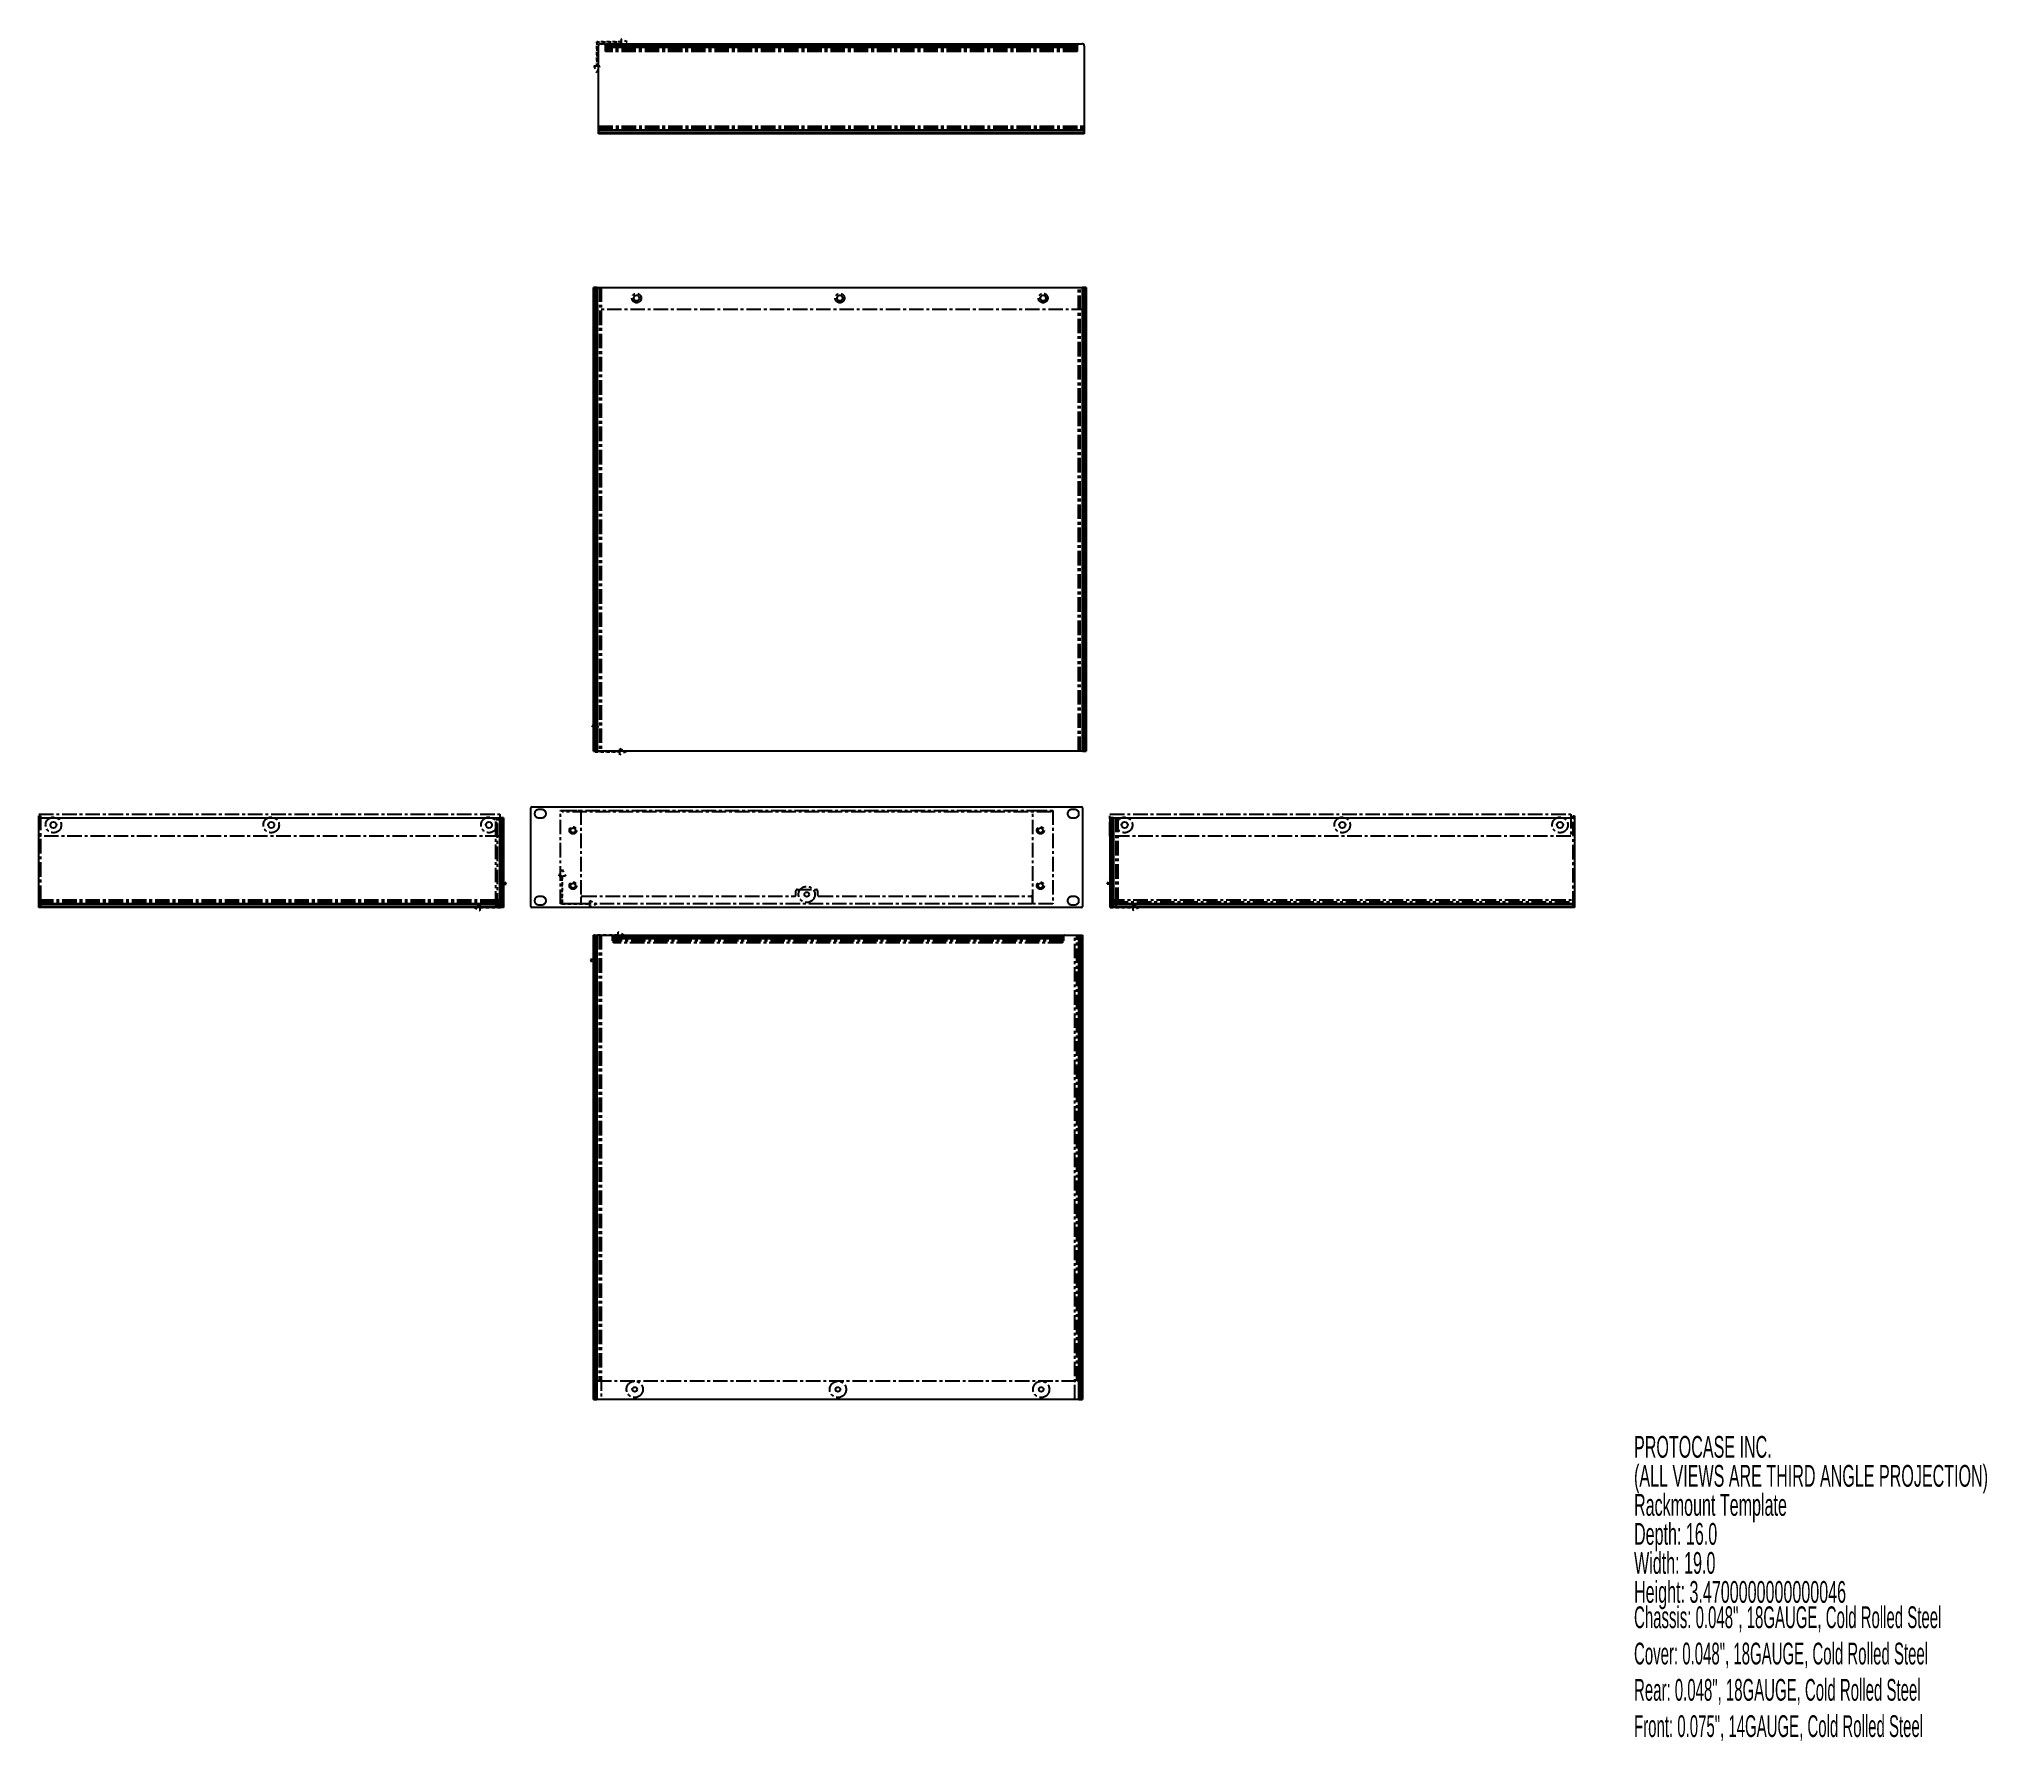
# Model space of a CAD drawing. Header units: inches. Extents: x -36 to 31.2, y -28.7 to 29.9.
import ezdxf

# ---------------------------------------------------------------- set-up
doc = ezdxf.new("R2010")
doc.units = ezdxf.units.IN
doc.header["$MEASUREMENT"] = 0
doc.linetypes.add('CENTERX2', pattern=[0.8, 0.5, -0.1, 0.1, -0.1])
doc.linetypes.add('HIDDEN', pattern=[0.075, 0.05, -0.025])
for name, color, linetype in [('EXCLUSIONS', 179, 'Continuous'), ('INNEROUTLINES', 179, 'Continuous'), ('OUTEROUTLINES', 179, 'Continuous'), ('SLD-0', 179, 'Continuous')]:
    doc.layers.add(name, color=color, linetype=linetype)
doc.styles.add('SLDTEXTSTYLE0', font='TXT', dxfattribs={"width": 0.552632})
doc.styles.add('SLDTEXTSTYLE1', font='TXT', dxfattribs={"width": 0.514254})

# ---------------------------------------------------------------- blocks, each defined once
blk = doc.blocks.new('SW_NOTE_0_1')
at = {"layer": 'SLD-0', "color": 0, "insert": (0, 0.967), "char_height": 0.75, "attachment_point": 1, "style": 'SLDTEXTSTYLE0'}
blk.add_mtext('PROTOCASE INC.', dxfattribs=at)
blk = doc.blocks.new('SW_NOTE_0_2')
at = {"layer": 'SLD-0', "color": 0, "insert": (0, 0.967), "char_height": 0.75, "attachment_point": 1, "style": 'SLDTEXTSTYLE0'}
blk.add_mtext('(ALL VIEWS ARE THIRD ANGLE PROJECTION)', dxfattribs=at)
blk = doc.blocks.new('SW_NOTE_0_3')
at = {"layer": 'SLD-0', "color": 0, "insert": (0, 0.967), "char_height": 0.75, "attachment_point": 1, "style": 'SLDTEXTSTYLE0'}
blk.add_mtext('Rackmount Template', dxfattribs=at)
blk = doc.blocks.new('SW_NOTE_0_4')
at = {"layer": 'SLD-0', "color": 0, "insert": (0, 0.967), "char_height": 0.75, "attachment_point": 1, "style": 'SLDTEXTSTYLE0'}
blk.add_mtext('Depth: 16.0', dxfattribs=at)
blk = doc.blocks.new('SW_NOTE_0_5')
at = {"layer": 'SLD-0', "color": 0, "insert": (0, 0.967), "char_height": 0.75, "attachment_point": 1, "style": 'SLDTEXTSTYLE0'}
blk.add_mtext('Width: 19.0', dxfattribs=at)
blk = doc.blocks.new('SW_NOTE_0_6')
at = {"layer": 'SLD-0', "color": 0, "insert": (0, 0.967), "char_height": 0.75, "attachment_point": 1, "style": 'SLDTEXTSTYLE0'}
blk.add_mtext('Height: 3.4700000000000046', dxfattribs=at)
blk = doc.blocks.new('SW_NOTE_0_7')
at = {"layer": 'SLD-0', "color": 0, "insert": (0, 0.967), "char_height": 0.75, "attachment_point": 1, "style": 'SLDTEXTSTYLE1'}
blk.add_mtext('Chassis: 0.048", 18GAUGE, Cold Rolled Steel\\PCover: 0.048", 18GAUGE, Cold Rolled Steel\\PRear: 0.048", 18GAUGE, Cold Rolled Steel\\PFront: 0.075", 14GAUGE, Cold Rolled Steel\\P', dxfattribs=at)
blk = doc.blocks.new('SW_NOTE_0')
at = {"layer": 'SLD-0', "color": 179}
for name, p in [('SW_NOTE_0_1', (0, -0.175)), ('SW_NOTE_0_2', (0, -1.175)), ('SW_NOTE_0_3', (0, -2.175)), ('SW_NOTE_0_4', (0, -3.175)), ('SW_NOTE_0_5', (0, -4.175)), ('SW_NOTE_0_6', (0, -5.175)), ('SW_NOTE_0_7', (0, -6.048))]:
    blk.add_blockref(name, p, dxfattribs=at)

msp = doc.modelspace()

# ---------------------------------------------------------------- linework, layer by layer
at = {"layer": 'Exclusions', "linetype": 'CENTERX2'}
for p, q in [((-16.435, 29.766), (-0.183, 29.766)), ((-16.435, 29.566), (-16.435, 29.766)), ((-16.435, 29.501), (-16.435, 29.766)), ((-16.435, 29.766), (-0.183, 29.766)), ((-0.183, 29.566), (-16.435, 29.566)), ((-0.183, 29.766), (-0.183, 29.566)), ((-0.183, 29.766), (-0.183, 29.501)), ((-0.183, 29.501), (-16.435, 29.501)), ((-16.676, 26.927), (0.058, 26.927)), ((-16.676, 26.662), (-16.676, 26.927)), ((-16.676, 26.862), (0.058, 26.862)), ((-16.676, 26.662), (-16.676, 26.862)), ((0.058, 26.927), (0.058, 26.662)), ((0.058, 26.862), (0.058, 26.662)), ((0.058, 26.662), (-16.676, 26.662)), ((0.058, 26.662), (-16.676, 26.662)), ((-16.843, 5.39), (-16.843, 21.37)), ((-16.843, 21.37), (-16.643, 21.37)), ((-16.843, 20.605), (-16.843, 21.37)), ((-16.843, 21.37), (0.123, 21.37)), ((-16.843, 5.39), (-16.843, 21.37)), ((-16.843, 21.37), (-16.578, 21.37)), ((-16.643, 21.37), (-16.643, 5.39)), ((-16.578, 21.37), (-16.578, 5.39)), ((-0.142, 5.39), (-0.142, 21.37)), ((-0.142, 21.37), (0.123, 21.37)), ((-0.077, 5.39), (-0.077, 21.37)), ((-0.077, 21.37), (0.123, 21.37)), ((0.123, 21.37), (0.123, 5.39)), ((0.123, 21.37), (0.123, 20.605)), ((0.123, 21.37), (0.123, 5.39)), ((0.123, 20.605), (-16.843, 20.605)), ((-16.643, 5.39), (-16.843, 5.39)), ((-16.578, 5.39), (-16.843, 5.39)), ((0.123, 5.39), (-0.142, 5.39)), ((0.123, 5.39), (-0.077, 5.39)), ((-18.618, 3.374), (-18.739, 3.374)), ((-0.261, 3.374), (-0.382, 3.374)), ((-35.95, 2.455), (-35.95, 3.22)), ((-35.95, 3.22), (-20.073, 3.22)), ((-35.95, 0.058), (-35.95, 3.162)), ((-35.95, 3.162), (-35.902, 3.162)), ((-35.902, 3.162), (-35.902, 0.058)), ((-20.215, 0.068), (-20.215, 3.038)), ((-20.215, 3.038), (-19.95, 3.038)), ((-20.15, 0), (-20.15, 3.093)), ((-20.15, 3.093), (-19.95, 3.093)), ((-20.073, 3.22), (-20.073, 2.455)), ((-19.95, 3.093), (-19.95, 0)), ((-19.95, 3.038), (-19.95, 0.068)), ((-18.739, 3.094), (-18.618, 3.094)), ((-17.983, 0.125), (-17.983, 3.345)), ((-17.983, 3.345), (-17.283, 3.345)), ((-17.925, 3.297), (-17.925, 3.345)), ((-17.925, 3.345), (-1.075, 3.345)), ((-1.075, 3.297), (-17.925, 3.297)), ((-17.283, 3.345), (-17.283, 0.125)), ((-1.717, 0.125), (-1.717, 3.345)), ((-1.717, 3.345), (-1.017, 3.345)), ((-1.075, 3.345), (-1.075, 3.297)), ((-1.017, 3.345), (-1.017, 0.125)), ((-0.382, 3.094), (-0.261, 3.094)), ((0.946, 2.455), (0.946, 3.22)), ((0.946, 3.22), (16.823, 3.22)), ((0.95, 0), (0.95, 3.093)), ((0.95, 3.093), (1.15, 3.093)), ((0.95, 0.123), (0.95, 3.093)), ((0.95, 3.093), (1.215, 3.093)), ((1.15, 3.093), (1.15, 0)), ((1.215, 3.093), (1.215, 0.123)), ((16.823, 3.22), (16.823, 2.455)), ((16.902, 0.058), (16.902, 3.162)), ((16.902, 3.162), (16.95, 3.162)), ((16.95, 3.162), (16.95, 0.058)), ((-20.073, 2.455), (-35.95, 2.455)), ((16.823, 2.455), (0.946, 2.455)), ((-35.95, 0), (-35.95, 0.265)), ((-35.95, 0.265), (-19.95, 0.265)), ((-35.95, 0), (-35.95, 0.2)), ((-35.95, 0.2), (-20.073, 0.2)), ((-35.902, 0.058), (-35.95, 0.058)), ((-20.073, 0), (-35.95, 0)), ((-19.95, 0), (-35.95, 0)), ((-19.95, 0.068), (-20.215, 0.068)), ((-19.95, 0), (-20.15, 0)), ((-20.073, 0.2), (-20.073, 0)), ((-19.95, 0.265), (-19.95, 0)), ((-18.618, 0.376), (-18.739, 0.376)), ((-18.739, 0.096), (-18.618, 0.096)), ((-17.283, 0.125), (-17.983, 0.125)), ((-17.271, 0.125), (-17.271, 0.35)), ((-1.729, 0.125), (-17.271, 0.125)), ((-17.231, 0.39), (-9.915, 0.39)), ((-9.875, 0.43), (-9.875, 0.58)), ((-9.835, 0.62), (-9.165, 0.62)), ((-9.125, 0.58), (-9.125, 0.43)), ((-9.085, 0.39), (-1.769, 0.39)), ((-1.729, 0.35), (-1.729, 0.125)), ((-1.017, 0.125), (-1.717, 0.125)), ((-0.261, 0.376), (-0.382, 0.376)), ((-0.382, 0.096), (-0.261, 0.096)), ((0.95, 0), (0.95, 0.265)), ((0.95, 0.265), (16.95, 0.265)), ((1.215, 0.123), (0.95, 0.123)), ((1.15, 0), (0.95, 0)), ((16.95, 0), (0.95, 0)), ((1.073, 0), (1.073, 0.2)), ((1.073, 0.2), (16.95, 0.2)), ((16.95, 0), (1.073, 0)), ((16.95, 0.058), (16.902, 0.058)), ((16.95, 0.265), (16.95, 0)), ((16.95, 0.2), (16.95, 0)), ((-16.85, -0.95), (-16.65, -0.95)), ((-16.85, -16.308), (-16.85, -0.95)), ((-16.85, -16.95), (-16.85, -0.95)), ((-16.85, -0.95), (-16.585, -0.95)), ((-16.65, -0.95), (-16.65, -16.308)), ((-16.585, -0.95), (-16.585, -16.95)), ((-16.196, -0.95), (-0.654, -0.95)), ((-16.196, -1.15), (-16.196, -0.95)), ((-0.654, -1.15), (-16.196, -1.15)), ((-16.158, -1.215), (-16.158, -0.95)), ((-16.158, -0.95), (-0.692, -0.95)), ((-0.692, -1.215), (-16.158, -1.215)), ((-0.692, -0.95), (-0.692, -1.215)), ((-0.654, -0.95), (-0.654, -1.15)), ((-0.265, -16.95), (-0.265, -0.95)), ((-0.265, -0.95), (0, -0.95)), ((-0.2, -0.95), (0, -0.95)), ((-0.2, -16.308), (-0.2, -0.95)), ((0, -0.95), (0, -16.308)), ((0, -0.95), (0, -16.95)), ((-16.65, -16.308), (-16.85, -16.308)), ((-16.727, -16.308), (-0.123, -16.308)), ((-16.727, -16.95), (-16.727, -16.308)), ((0, -16.308), (-0.2, -16.308)), ((-0.123, -16.308), (-0.123, -16.95)), ((-16.585, -16.95), (-16.85, -16.95)), ((-0.123, -16.95), (-16.727, -16.95)), ((0, -16.95), (-0.265, -16.95))]:
    msp.add_line(p, q, dxfattribs=at)
for centre, radius in [((-15.362, 20.999), 0.161), ((-8.36, 20.999), 0.161), ((-1.358, 20.999), 0.161), ((-35.45, 2.844), 0.27), ((-27.95, 2.844), 0.27), ((-20.45, 2.844), 0.27), ((-17.553, 2.659), 0.125), ((-17.553, 2.659), 0.125), ((-1.447, 2.659), 0.125), ((-1.447, 2.659), 0.125), ((1.45, 2.844), 0.27), ((8.95, 2.844), 0.27), ((16.45, 2.844), 0.27), ((-17.553, 0.753), 0.125), ((-17.553, 0.753), 0.125), ((-9.5, 0.45), 0.281), ((-1.447, 0.753), 0.125), ((-1.447, 0.753), 0.125), ((-15.427, -16.604), 0.281), ((-8.425, -16.604), 0.281), ((-1.423, -16.604), 0.281)]:
    msp.add_circle(centre, radius, dxfattribs=at)
for centre, radius, start, end in [((-18.739, 3.234), 0.14, 90, -90), ((-18.618, 3.234), 0.14, -90, 90), ((-0.382, 3.234), 0.14, 90, -90), ((-0.261, 3.234), 0.14, -90, 90), ((-18.739, 0.236), 0.14, 90, -90), ((-18.618, 0.236), 0.14, -90, 90), ((-17.231, 0.35), 0.04, 90, -180), ((-9.915, 0.43), 0.04, -90, 0), ((-9.835, 0.58), 0.04, 90, -180), ((-9.165, 0.58), 0.04, 0, 90), ((-9.085, 0.43), 0.04, 180, -90), ((-1.769, 0.35), 0.04, 0, 90), ((-0.382, 0.236), 0.14, 90, -90), ((-0.261, 0.236), 0.14, -90, 90)]:
    msp.add_arc(centre, radius, start, end, dxfattribs=at)
at = {"layer": 'InnerOutlines', "linetype": 'HIDDEN'}
for p, q in [((-16.734, 29.824), (-16.734, 28.987)), ((-16.734, 28.987), (-16.734, 29.824)), ((-16.734, 29.824), (-15.897, 29.824)), ((-15.897, 29.824), (-16.734, 29.824)), ((-15.688, 29.824), (-15.897, 29.929)), ((-15.897, 29.929), (-15.897, 29.824)), ((-15.897, 29.824), (-15.897, 29.719)), ((-15.897, 29.719), (-15.688, 29.824)), ((-16.734, 28.987), (-16.839, 28.987)), ((-16.839, 28.987), (-16.734, 28.778)), ((-16.734, 28.778), (-16.629, 28.987)), ((-16.629, 28.987), (-16.734, 28.987)), ((-16.891, 6.218), (-16.785, 6.43)), ((-16.785, 6.218), (-16.891, 6.218)), ((-16.785, 6.43), (-16.679, 6.218)), ((-16.785, 5.37), (-16.785, 6.218)), ((-16.679, 6.218), (-16.785, 6.218)), ((-16.785, 6.218), (-16.785, 5.37)), ((-16.785, 5.37), (-15.937, 5.37)), ((-15.937, 5.37), (-16.785, 5.37)), ((-15.937, 5.37), (-15.937, 5.476)), ((-15.937, 5.476), (-15.725, 5.37)), ((-15.725, 5.37), (-15.937, 5.264)), ((-15.937, 5.264), (-15.937, 5.37)), ((-19.95, 1), (-20.05, 0.8)), ((-20.05, 0.8), (-19.95, 0.8)), ((-19.85, 0.8), (-19.95, 1)), ((-19.95, 0), (-19.95, 0.8)), ((-19.95, 0.8), (-19.85, 0.8)), ((-19.95, 0.8), (-19.95, 0)), ((-18.044, 1.075), (-17.925, 1.313)), ((-17.925, 1.075), (-18.044, 1.075)), ((-17.925, 1.313), (-17.806, 1.075)), ((-17.925, 0.125), (-17.925, 1.075)), ((-17.806, 1.075), (-17.925, 1.075)), ((-17.925, 1.075), (-17.925, 0.125)), ((0.85, 0.8), (0.95, 1)), ((0.95, 0.8), (0.85, 0.8)), ((0.95, 1), (1.05, 0.8)), ((0.95, 0), (0.95, 0.8)), ((1.05, 0.8), (0.95, 0.8)), ((0.95, 0.8), (0.95, 0)), ((-20.75, 0.1), (-20.95, 0)), ((-20.95, 0), (-20.75, -0.1)), ((-20.75, 0), (-20.75, 0.1)), ((-19.95, 0), (-20.75, 0)), ((-20.75, -0.1), (-20.75, 0)), ((-20.75, 0), (-19.95, 0)), ((-17.925, 0.125), (-16.975, 0.125)), ((-16.975, 0.125), (-17.925, 0.125)), ((-16.975, 0.125), (-16.975, 0.244)), ((-16.975, 0.244), (-16.737, 0.125)), ((-16.737, 0.125), (-16.975, 0.006)), ((-16.975, 0.006), (-16.975, 0.125)), ((0.95, 0), (1.75, 0)), ((1.75, 0), (0.95, 0)), ((1.75, 0), (1.75, 0.1)), ((1.75, 0.1), (1.95, 0)), ((1.95, 0), (1.75, -0.1)), ((1.75, -0.1), (1.75, 0)), ((-16.85, -0.95), (-16.85, -1.792)), ((-16.85, -1.792), (-16.85, -0.95)), ((-16.85, -0.95), (-16.008, -0.95)), ((-16.008, -0.95), (-16.85, -0.95)), ((-15.797, -0.95), (-16.008, -0.845)), ((-16.008, -0.845), (-16.008, -0.95)), ((-16.008, -0.95), (-16.008, -1.055)), ((-16.008, -1.055), (-15.797, -0.95)), ((-16.85, -1.792), (-16.955, -1.792)), ((-16.955, -1.792), (-16.85, -2.003)), ((-16.85, -2.003), (-16.745, -1.792)), ((-16.745, -1.792), (-16.85, -1.792))]:
    msp.add_line(p, q, dxfattribs=at)
at = {"layer": 'InnerOutlines', "linetype": 'CONTINUOUS'}
for p, q in [((-18.618, 3.374), (-18.739, 3.374)), ((-0.261, 3.374), (-0.382, 3.374)), ((-18.739, 3.094), (-18.618, 3.094)), ((-0.382, 3.094), (-0.261, 3.094)), ((-18.618, 0.376), (-18.739, 0.376)), ((-18.739, 0.096), (-18.618, 0.096)), ((-0.261, 0.376), (-0.382, 0.376)), ((-0.382, 0.096), (-0.261, 0.096))]:
    msp.add_line(p, q, dxfattribs=at)
for centre, radius in [((-15.362, 20.999), 0.0975), ((-15.362, 20.999), 0.0975), ((-8.36, 20.999), 0.0975), ((-8.36, 20.999), 0.0975), ((-1.358, 20.999), 0.0975), ((-1.358, 20.999), 0.0975), ((-35.45, 2.844), 0.106), ((-27.95, 2.844), 0.106), ((-20.45, 2.844), 0.106), ((-17.553, 2.659), 0.0825), ((-1.447, 2.659), 0.0825), ((1.45, 2.844), 0.106), ((8.95, 2.844), 0.106), ((16.45, 2.844), 0.106), ((-17.553, 0.753), 0.0825), ((-1.447, 0.753), 0.0825), ((-9.5, 0.45), 0.0815), ((-15.427, -16.604), 0.0815), ((-8.425, -16.604), 0.0815), ((-1.423, -16.604), 0.0815)]:
    msp.add_circle(centre, radius, dxfattribs=at)
for centre, start, end in [((-18.739, 3.234), 90, -90), ((-18.618, 3.234), -90, 90), ((-0.382, 3.234), 90, -90), ((-0.261, 3.234), -90, 90), ((-18.739, 0.236), 90, -90), ((-18.618, 0.236), -90, 90), ((-0.382, 0.236), 90, -90), ((-0.261, 0.236), -90, 90)]:
    msp.add_arc(centre, 0.14, start, end, dxfattribs=at)
at = {"layer": 'OuterOutlines', "linetype": 'CONTINUOUS'}
for p, q in [((-16.676, 26.785), (-16.676, 29.691)), ((-16.601, 29.766), (-16.497, 29.766)), ((-16.447, 29.716), (-16.447, 29.631)), ((-16.447, 29.631), (-16.435, 29.631)), ((-16.435, 29.643), (-16.435, 29.766)), ((-16.435, 29.766), (-16.435, 29.718)), ((-16.435, 29.766), (-0.183, 29.766)), ((-16.435, 29.718), (-16.435, 29.766)), ((-16.435, 29.643), (-16.435, 29.766)), ((-16.435, 29.766), (-0.183, 29.766)), ((-16.435, 29.718), (-16.435, 29.643)), ((-0.183, 29.718), (-16.435, 29.718)), ((-16.435, 29.631), (-16.435, 29.643)), ((-16.435, 29.643), (-0.183, 29.643)), ((-0.183, 29.643), (-16.435, 29.643)), ((-16.435, 29.643), (-16.435, 29.643)), ((-16.435, 29.643), (-0.183, 29.643)), ((-16.435, 29.643), (-16.435, 29.643)), ((-0.183, 29.643), (-16.435, 29.643)), ((-0.183, 29.766), (-0.183, 29.718)), ((-0.183, 29.766), (-0.183, 29.643)), ((-0.183, 29.718), (-0.183, 29.766)), ((-0.183, 29.766), (-0.183, 29.643)), ((-0.183, 29.643), (-0.183, 29.718)), ((-0.183, 29.643), (-0.183, 29.631)), ((-0.183, 29.643), (-0.183, 29.643)), ((-0.183, 29.643), (-0.183, 29.643)), ((-0.183, 29.631), (-0.171, 29.631)), ((-0.171, 29.631), (-0.171, 29.716)), ((-0.121, 29.766), (-0.017, 29.766)), ((0.058, 29.691), (0.058, 26.785)), ((0.058, 26.785), (-16.676, 26.785)), ((-16.676, 26.785), (0.058, 26.785)), ((0.058, 26.785), (-16.676, 26.785)), ((-16.676, 26.785), (-16.676, 26.785)), ((-16.676, 26.662), (-16.676, 26.785)), ((-16.676, 26.785), (-16.676, 26.785)), ((-16.676, 26.785), (-16.676, 26.71)), ((-16.676, 26.785), (0.058, 26.785)), ((-16.676, 26.662), (-16.676, 26.785)), ((-16.676, 26.662), (-16.676, 26.71)), ((-16.676, 26.71), (0.058, 26.71)), ((-16.676, 26.71), (-16.676, 26.662)), ((0.058, 26.662), (-16.676, 26.662)), ((0.058, 26.662), (-16.676, 26.662)), ((0.058, 26.785), (0.058, 26.785)), ((0.058, 26.785), (0.058, 26.662)), ((0.058, 26.71), (0.058, 26.785)), ((0.058, 26.785), (0.058, 26.785)), ((0.058, 26.785), (0.058, 26.662)), ((0.058, 26.662), (0.058, 26.71)), ((0.058, 26.71), (0.058, 26.662)), ((-16.843, 5.39), (-16.843, 21.37)), ((-16.843, 21.37), (-16.795, 21.37)), ((-16.843, 21.37), (-16.72, 21.37)), ((-16.795, 21.37), (-16.843, 21.37)), ((-16.843, 5.39), (-16.843, 21.37)), ((-16.843, 21.37), (-16.72, 21.37)), ((-16.795, 21.37), (-16.795, 5.39)), ((-16.72, 21.37), (-16.795, 21.37)), ((-16.72, 5.39), (-16.72, 21.37)), ((-16.72, 21.37), (0, 21.37)), ((-16.72, 21.37), (-16.72, 5.39)), ((-16.72, 5.39), (-16.72, 21.37)), ((-16.72, 21.37), (-16.72, 21.37)), ((-16.72, 21.37), (-16.72, 21.37)), ((-16.72, 21.37), (-16.72, 5.39)), ((0, 21.37), (0, 5.39)), ((0, 5.39), (0, 21.37)), ((0, 21.37), (0, 21.37)), ((0, 21.37), (0, 5.39)), ((0, 21.37), (0.123, 21.37)), ((0.075, 21.37), (0, 21.37)), ((0, 21.37), (0, 21.37)), ((0, 5.39), (0, 21.37)), ((0, 21.37), (0.123, 21.37)), ((0.123, 21.37), (0.075, 21.37)), ((0.075, 5.39), (0.075, 21.37)), ((0.075, 21.37), (0.123, 21.37)), ((0.123, 21.37), (0.123, 5.39)), ((0.123, 21.37), (0.123, 5.39)), ((-16.72, 5.39), (-16.843, 5.39)), ((-16.843, 5.39), (-16.795, 5.39)), ((-16.795, 5.39), (-16.843, 5.39)), ((-16.72, 5.39), (-16.843, 5.39)), ((-16.795, 5.39), (-16.72, 5.39)), ((0, 5.39), (-16.72, 5.39)), ((-16.72, 5.39), (-16.72, 5.39)), ((-16.72, 5.39), (-16.72, 5.39)), ((0, 5.39), (0, 5.39)), ((0.123, 5.39), (0, 5.39)), ((0, 5.39), (0, 5.39)), ((0, 5.39), (0.075, 5.39)), ((0.123, 5.39), (0, 5.39)), ((0.123, 5.39), (0.075, 5.39)), ((0.075, 5.39), (0.123, 5.39)), ((-19, 0.04), (-19, 3.43)), ((-18.96, 3.47), (-0.04, 3.47)), ((0, 3.43), (0, 0.04)), ((-35.95, 0.123), (-35.95, 3.043)), ((-35.9, 3.093), (-20.073, 3.093)), ((-20.073, 3.093), (-20.073, 0.123)), ((-20.073, 0.123), (-20.073, 3.093)), ((-20.073, 3.093), (-20.073, 3.093)), ((-20.073, 3.093), (-20.073, 0.123)), ((-20.073, 3.093), (-19.95, 3.093)), ((-19.998, 3.093), (-20.073, 3.093)), ((-20.073, 3.093), (-20.073, 3.093)), ((-20.073, 0.123), (-20.073, 3.093)), ((-20.073, 3.093), (-19.95, 3.093)), ((-19.95, 3.093), (-19.998, 3.093)), ((-19.998, 0.068), (-19.998, 3.093)), ((-19.998, 3.093), (-19.95, 3.093)), ((-19.95, 3.093), (-19.95, 0.068)), ((-19.95, 3.093), (-19.95, 0.068)), ((0.95, 0.068), (0.95, 3.093)), ((0.95, 3.093), (0.998, 3.093)), ((0.95, 3.093), (1.073, 3.093)), ((0.998, 3.093), (0.95, 3.093)), ((0.95, 0.068), (0.95, 3.093)), ((0.95, 3.093), (1.073, 3.093)), ((0.998, 3.093), (0.998, 0.068)), ((1.073, 3.093), (0.998, 3.093)), ((1.073, 0.123), (1.073, 3.093)), ((1.073, 3.093), (16.9, 3.093)), ((1.073, 3.093), (1.073, 0.123)), ((1.073, 0.123), (1.073, 3.093)), ((1.073, 3.093), (1.073, 3.093)), ((1.073, 3.093), (1.073, 3.093)), ((1.073, 3.093), (1.073, 0.123)), ((16.95, 3.043), (16.95, 0.123)), ((-20.073, 0.123), (-35.95, 0.123)), ((-35.95, 0), (-35.95, 0.123)), ((-35.95, 0.123), (-35.95, 0.123)), ((-35.95, 0.123), (-35.95, 0.048)), ((-35.95, 0.123), (-20.073, 0.123)), ((-20.073, 0.123), (-35.95, 0.123)), ((-35.95, 0.123), (-35.95, 0.123)), ((-35.95, 0), (-35.95, 0.123)), ((-35.95, 0.123), (-20.073, 0.123)), ((-35.95, 0), (-35.95, 0.048)), ((-35.95, 0.048), (-19.95, 0.048)), ((-35.95, 0.048), (-35.95, 0)), ((-20.073, 0.123), (-20.073, 0.123)), ((-20.073, 0.123), (-19.95, 0)), ((-19.95, 0.048), (-20.073, 0.123)), ((-20.073, 0.123), (-20.073, 0.123)), ((-20.073, 0.123), (-19.95, 0)), ((-20.073, 0.123), (-20.073, 0.123)), ((-19.95, 0.068), (-20.073, 0.123)), ((-20.073, 0.123), (-20.073, 0.123)), ((-20.073, 0.123), (-19.998, 0.068)), ((-19.95, 0.068), (-20.073, 0.123)), ((-19.95, 0.068), (-19.998, 0.068)), ((-19.998, 0.068), (-19.95, 0.068)), ((-19.95, 0.048), (-19.95, 0)), ((-19.95, 0), (-19.95, 0.048)), ((-0.04, 0), (-18.96, 0)), ((0.95, 0), (1.073, 0.123)), ((1.073, 0.123), (0.95, 0.048)), ((0.95, 0), (1.073, 0.123)), ((1.073, 0.123), (0.95, 0.068)), ((1.073, 0.123), (0.95, 0.068)), ((0.95, 0.068), (0.998, 0.068)), ((0.998, 0.068), (0.95, 0.068)), ((0.95, 0), (0.95, 0.048)), ((0.95, 0.048), (16.95, 0.048)), ((0.95, 0.048), (0.95, 0)), ((16.95, 0), (0.95, 0)), ((16.95, 0), (0.95, 0)), ((0.998, 0.068), (1.073, 0.123)), ((16.95, 0.123), (1.073, 0.123)), ((1.073, 0.123), (1.073, 0.123)), ((1.073, 0.123), (16.95, 0.123)), ((16.95, 0.123), (1.073, 0.123)), ((1.073, 0.123), (1.073, 0.123)), ((1.073, 0.123), (16.95, 0.123)), ((1.073, 0.123), (1.073, 0.123)), ((1.073, 0.123), (1.073, 0.123)), ((16.95, 0.123), (16.95, 0.123)), ((16.95, 0.123), (16.95, 0)), ((16.95, 0.048), (16.95, 0.123)), ((16.95, 0.123), (16.95, 0.123)), ((16.95, 0.123), (16.95, 0)), ((16.95, 0.048), (16.95, 0)), ((16.95, 0), (16.95, 0.048)), ((-19.95, 0), (-35.95, 0)), ((-19.95, 0), (-35.95, 0)), ((-16.85, -1.073), (-16.727, -0.95)), ((-16.85, -1.073), (-16.727, -0.95)), ((-16.85, -16.95), (-16.85, -1.073)), ((-16.85, -1.073), (-16.802, -1.073)), ((-16.802, -1.073), (-16.85, -1.073)), ((-16.85, -16.95), (-16.85, -1.073)), ((-16.727, -0.95), (-16.802, -1.073)), ((-16.802, -1.073), (-16.802, -16.95)), ((-16.727, -0.95), (-16.228, -0.95)), ((-16.727, -16.95), (-16.727, -0.95)), ((-16.727, -0.95), (-16.727, -16.95)), ((-16.727, -16.95), (-16.727, -0.95)), ((-16.727, -0.95), (-16.727, -0.95)), ((-16.727, -0.95), (-16.727, -0.95)), ((-16.727, -0.95), (-16.727, -16.95)), ((-16.208, -0.97), (-16.208, -1.085)), ((-16.208, -1.085), (-16.158, -1.085)), ((-16.158, -1.073), (-16.158, -0.95)), ((-16.158, -0.95), (-16.158, -0.998)), ((-16.158, -0.95), (-0.692, -0.95)), ((-16.158, -0.998), (-16.158, -0.95)), ((-16.158, -1.073), (-16.158, -0.95)), ((-16.158, -0.95), (-0.692, -0.95)), ((-16.158, -0.998), (-16.158, -1.073)), ((-0.692, -0.998), (-16.158, -0.998)), ((-16.158, -1.085), (-16.158, -1.073)), ((-16.158, -1.073), (-0.692, -1.073)), ((-0.692, -1.073), (-16.158, -1.073)), ((-16.158, -1.073), (-16.158, -1.073)), ((-16.158, -1.073), (-0.692, -1.073)), ((-16.158, -1.073), (-16.158, -1.073)), ((-0.692, -1.073), (-16.158, -1.073)), ((-0.692, -0.95), (-0.692, -0.998)), ((-0.692, -0.95), (-0.692, -1.073)), ((-0.692, -0.998), (-0.692, -0.95)), ((-0.692, -0.95), (-0.692, -1.073)), ((-0.692, -1.073), (-0.692, -0.998)), ((-0.692, -1.073), (-0.692, -1.085)), ((-0.692, -1.073), (-0.692, -1.073)), ((-0.692, -1.073), (-0.692, -1.073)), ((-0.692, -1.085), (-0.642, -1.085)), ((-0.642, -1.085), (-0.642, -0.97)), ((-0.622, -0.95), (-0.123, -0.95)), ((-0.123, -0.95), (-0.123, -16.95)), ((-0.123, -16.95), (-0.123, -0.95)), ((-0.123, -0.95), (-0.123, -0.95)), ((-0.123, -0.95), (-0.123, -16.95)), ((-0.123, -0.95), (0, -1.073)), ((-0.048, -1.073), (-0.123, -0.95)), ((-0.123, -0.95), (-0.123, -0.95)), ((-0.123, -16.95), (-0.123, -0.95)), ((-0.123, -0.95), (0, -1.073)), ((0, -1.073), (-0.048, -1.073)), ((-0.048, -16.95), (-0.048, -1.073)), ((-0.048, -1.073), (0, -1.073)), ((0, -1.073), (0, -16.95)), ((0, -1.073), (0, -16.95)), ((-16.727, -16.95), (-16.85, -16.95)), ((-16.85, -16.95), (-16.802, -16.95)), ((-16.802, -16.95), (-16.85, -16.95)), ((-16.727, -16.95), (-16.85, -16.95)), ((-16.802, -16.95), (-16.727, -16.95)), ((-0.123, -16.95), (-16.727, -16.95)), ((-16.727, -16.95), (-16.727, -16.95)), ((-16.727, -16.95), (-16.727, -16.95)), ((-0.123, -16.95), (-0.123, -16.95)), ((0, -16.95), (-0.123, -16.95)), ((-0.123, -16.95), (-0.123, -16.95)), ((-0.123, -16.95), (-0.048, -16.95)), ((0, -16.95), (-0.123, -16.95)), ((0, -16.95), (-0.048, -16.95)), ((-0.048, -16.95), (0, -16.95))]:
    msp.add_line(p, q, dxfattribs=at)
for centre, radius, start, end in [((-16.601, 29.691), 0.075, 90, -180), ((-16.497, 29.716), 0.05, 0, 90), ((-0.121, 29.716), 0.05, 90, 180), ((-0.017, 29.691), 0.075, 0, 90), ((-18.96, 3.43), 0.04, 90, -180), ((-0.04, 3.43), 0.04, 0, 90), ((-35.9, 3.043), 0.05, 90, -180), ((16.9, 3.043), 0.05, 0, 90), ((-18.96, 0.04), 0.04, 180, -90), ((-0.04, 0.04), 0.04, -90, 0), ((-16.228, -0.97), 0.02, 0, 90), ((-0.622, -0.97), 0.02, 90, -180)]:
    msp.add_arc(centre, radius, start, end, dxfattribs=at)

# ---------------------------------------------------------------- block references
at = {"color": 7, "linetype": 'Continuous'}
msp.add_blockref('SW_NOTE_0', (19, -19), dxfattribs=at)

doc.saveas('drawing.dxf')
